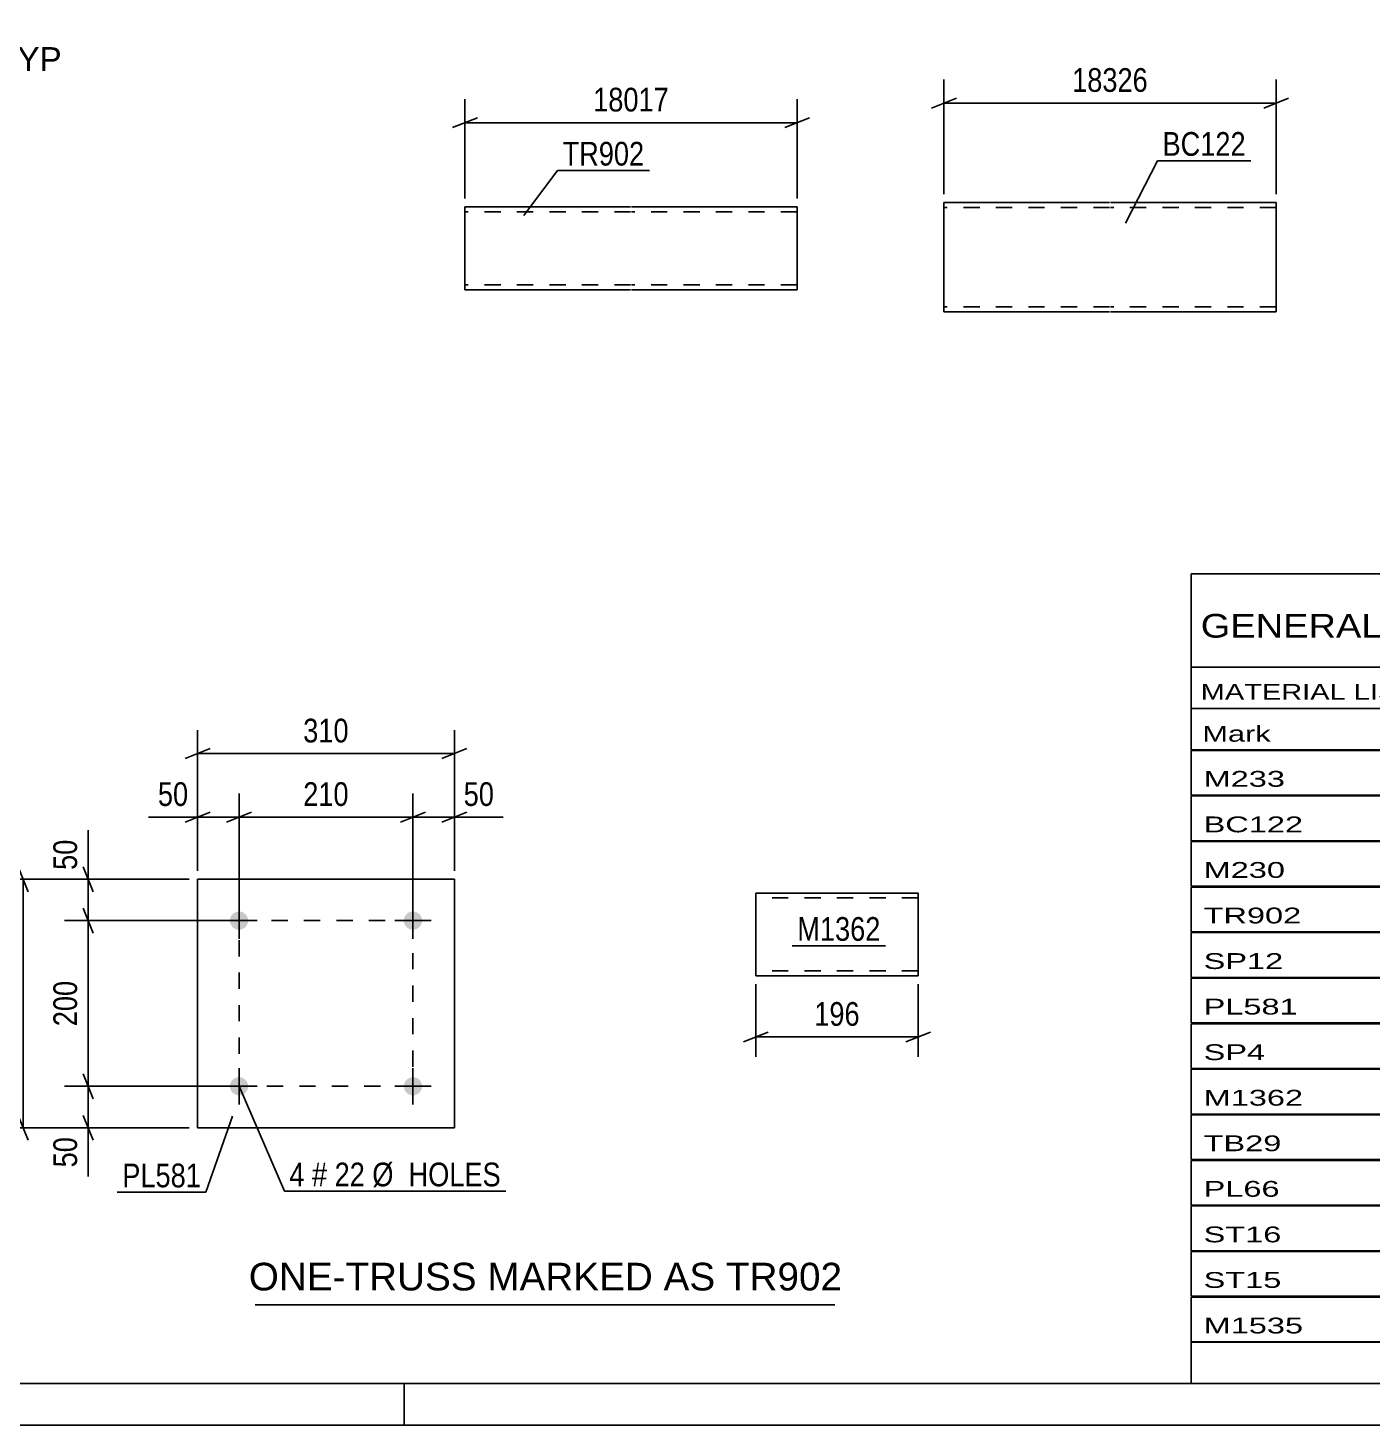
# Model space of a CAD drawing. Header units: millimetres. Extents: x 0 to 841, y 0 to 594.
# Drawn here: x 375.6 to 537.8, y 0 to 168.7 of the extents above; entities that cross this region are included whole.
import ezdxf

# ---------------------------------------------------------------- set-up
doc = ezdxf.new("R2010")
doc.units = ezdxf.units.MM
doc.linetypes.add('DXK_LINE_DOT2', pattern=[3.9198, 1.9599, -1.9599])
doc.styles.add('Arial', font='ARIAL.TTF', dxfattribs={"height": 0.2})
doc.styles.add('Arial Narrow', font='ARIALN.TTF', dxfattribs={"height": 0.2})

# ---------------------------------------------------------------- blocks, each defined once
blk = doc.blocks.new('Unknown-275727292-1135 - 18137')
at = {"color": 5, "linetype": 'Continuous'}
for p, q in [((5, 5), (836, 5)), ((421, 0), (421, 5)), ((0, 0), (841, 0))]:
    blk.add_line(p, q, dxfattribs=at)
blk = doc.blocks.new('Part-275727292-1749 - 1731')
at = {"color": 2, "linetype": 'Continuous'}
for p, q in [((486.15, 147.6), (486.15, 147.6)), ((506.15, 147.6), (486.15, 147.6)), ((486.15, 147.6), (486.15, 146.4)), ((526.25, 147.6), (506.25, 147.6)), ((526.25, 147.6), (526.25, 147.6)), ((526.25, 147.6), (526.25, 135.6)), ((486.15, 146.4), (486.15, 135.6)), ((486.15, 134.75), (486.15, 135.6)), ((526.25, 135.6), (526.25, 134.4)), ((486.15, 134.49), (486.15, 134.75)), ((486.15, 134.4), (486.15, 134.49)), ((486.15, 134.4), (486.15, 134.4)), ((506.15, 134.4), (486.15, 134.4)), ((526.25, 134.4), (506.25, 134.4)), ((526.25, 134.4), (526.25, 134.4))]:
    blk.add_line(p, q, dxfattribs=at)
at = {"color": 7, "linetype": 'DXK_LINE_DOT2'}
for p, q in [((486.15, 147.6), (486.15, 134.4)), ((486.15, 147.6), (486.15, 147.6)), ((506.15, 147), (486.15, 147)), ((486.15, 146.95), (486.15, 147)), ((486.15, 146.86), (486.15, 146.95)), ((486.15, 146.82), (486.15, 146.86)), ((526.25, 147), (506.25, 147)), ((526.25, 134.4), (526.25, 147.6)), ((526.25, 147), (526.25, 147)), ((486.15, 135.14), (486.15, 135.6)), ((506.15, 135), (486.15, 135)), ((526.25, 135), (506.25, 135)), ((526.25, 135.04), (526.25, 135.37)), ((526.25, 135), (526.25, 135.04)), ((526.25, 135), (526.25, 135)), ((486.15, 134.4), (486.15, 134.4))]:
    blk.add_line(p, q, dxfattribs=at)
blk = doc.blocks.new('Part-275727292-1697 - 1681')
at = {"color": 2, "linetype": 'Continuous'}
for p, q in [((428.33, 147.06), (448.33, 147.06)), ((428.33, 147.06), (428.33, 145.86)), ((448.43, 147.06), (468.43, 147.06)), ((468.43, 137.06), (468.43, 147.06)), ((428.33, 145.86), (428.33, 137.06)), ((428.33, 137.06), (448.33, 137.06)), ((448.43, 137.06), (468.43, 137.06))]:
    blk.add_line(p, q, dxfattribs=at)
at = {"color": 7, "linetype": 'DXK_LINE_DOT2'}
for p, q in [((428.33, 147.06), (428.33, 146.96)), ((428.33, 146.96), (428.33, 146.7)), ((468.43, 147.06), (468.43, 146.7)), ((448.33, 146.46), (428.33, 146.46)), ((468.43, 146.46), (448.43, 146.46)), ((428.33, 137.8), (428.33, 137.7)), ((428.33, 137.7), (428.33, 137.8)), ((428.33, 137.7), (428.33, 137.66)), ((428.33, 137.66), (428.33, 137.7)), ((448.33, 137.66), (428.33, 137.66)), ((468.43, 137.66), (448.43, 137.66))]:
    blk.add_line(p, q, dxfattribs=at)
blk = doc.blocks.new('Part-275727292-18234 - 18233')
at = {"color": 2, "linetype": 'Continuous'}
for p, q in [((483.04, 64.23), (463.44, 64.23)), ((463.44, 64.23), (463.44, 54.32)), ((483.04, 55.43), (483.04, 64.23)), ((463.44, 54.32), (463.44, 54.23)), ((463.44, 54.23), (483.04, 54.23)), ((483.04, 54.23), (483.04, 55.43))]:
    blk.add_line(p, q, dxfattribs=at)
at = {"color": 7, "linetype": 'DXK_LINE_DOT2'}
for p, q in [((483.04, 63.63), (463.44, 63.63)), ((483.04, 63.63), (483.04, 63.58)), ((483.04, 63.58), (483.04, 63.63)), ((483.04, 63.49), (483.04, 63.58)), ((483.04, 63.58), (483.04, 63.49)), ((463.44, 54.83), (463.44, 54.87)), ((483.04, 54.83), (463.44, 54.83)), ((483.04, 54.87), (483.04, 55.2)), ((483.04, 54.83), (483.04, 54.87))]:
    blk.add_line(p, q, dxfattribs=at)
blk = doc.blocks.new('Part-275727292-18241 - 18240')
at = {"color": 2, "linetype": 'Continuous'}
for p, q in [((396.06, 65.89), (396.06, 35.89)), ((396.06, 65.89), (427.06, 65.89)), ((427.06, 65.89), (427.06, 35.89)), ((396.06, 35.89), (427.06, 35.89))]:
    blk.add_line(p, q, dxfattribs=at)
blk = doc.blocks.new('Bolt-275727292-18242 - 18240')
at = {"linetype": 'Continuous'}
for points in [[(402.16, 40.9, -1), (399.96, 40.9, -1)], [(423.16, 40.9, -1), (420.96, 40.9, -1)]]:
    blk.add_hatch(color=1, dxfattribs=at).paths.add_polyline_path(points)
at = {"color": 1, "linetype": 'Continuous'}
for p, q in [((401.06, 43.1), (401.06, 38.7)), ((422.06, 43.1), (422.06, 38.7)), ((398.86, 40.9), (403.26, 40.9)), ((419.86, 40.9), (424.26, 40.9))]:
    blk.add_line(p, q, dxfattribs=at)
blk = doc.blocks.new('Bolt-275727292-18243 - 18240')
at = {"linetype": 'Continuous'}
for points in [[(402.16, 60.9, -1), (399.96, 60.9, -1)], [(423.16, 60.9, -1), (420.96, 60.9, -1)]]:
    blk.add_hatch(color=1, dxfattribs=at).paths.add_polyline_path(points)
at = {"color": 1, "linetype": 'Continuous'}
for p, q in [((401.06, 63.1), (401.06, 58.7)), ((422.06, 63.1), (422.06, 58.7)), ((398.86, 60.9), (403.26, 60.9)), ((419.86, 60.9), (424.26, 60.9))]:
    blk.add_line(p, q, dxfattribs=at)
blk = doc.blocks.new('Rectangle-275727292-18801 - 18240')
at = {"color": 1, "linetype": 'DXK_LINE_DOT2'}
blk.add_lwpolyline([(401.06, 60.9), (422.06, 60.9), (422.06, 40.9), (401.06, 40.9), (401.06, 60.9)], close=True, dxfattribs=at)
blk = doc.blocks.new('StraightDimension-275727292-1753 - 1731')
at = {"color": 7, "linetype": 'Continuous'}
for p, q in [((486.15, 148.6), (486.15, 162.45)), ((526.25, 148.6), (526.25, 162.45)), ((487.65, 160.2), (484.65, 159)), ((486.15, 159.6), (526.25, 159.6)), ((524.75, 159), (527.75, 160.2))]:
    blk.add_line(p, q, dxfattribs=at)
at = {"color": 0}
blk.add_wipeout([(511.37, 160.35), (511.37, 164.55), (501.03, 164.55), (501.03, 160.35)], dxfattribs=at)
at = {"color": 3, "style": 'Arial Narrow'}
blk.add_text('18326', height=2.863, dxfattribs=at).set_placement((501.63, 160.95))
blk = doc.blocks.new('StraightDimension-275727292-18663 - 1681')
at = {"color": 7, "linetype": 'Continuous'}
for p, q in [((428.33, 148.06), (428.33, 160.08)), ((468.43, 148.06), (468.43, 160.08)), ((429.83, 157.83), (426.83, 156.63)), ((428.33, 157.23), (468.43, 157.23)), ((466.93, 156.63), (469.93, 157.83))]:
    blk.add_line(p, q, dxfattribs=at)
at = {"color": 0}
blk.add_wipeout([(453.55, 157.98), (453.55, 162.18), (443.21, 162.18), (443.21, 157.98)], dxfattribs=at)
at = {"color": 3, "style": 'Arial Narrow'}
blk.add_text('18017', height=2.863, dxfattribs=at).set_placement((443.81, 158.58))
blk = doc.blocks.new('StraightDimension-275727292-18321 - 18233')
at = {"color": 7, "linetype": 'Continuous'}
for p, q in [((463.44, 53.23), (463.44, 44.45)), ((483.04, 53.23), (483.04, 44.45)), ((464.94, 47.45), (461.94, 46.25)), ((481.54, 46.25), (484.54, 47.45)), ((463.44, 46.85), (483.04, 46.85))]:
    blk.add_line(p, q, dxfattribs=at)
at = {"color": 0}
blk.add_wipeout([(476.58, 47.6), (476.58, 51.8), (469.9, 51.8), (469.9, 47.6)], dxfattribs=at)
at = {"color": 3, "style": 'Arial Narrow'}
blk.add_text('196', height=2.863, dxfattribs=at).set_placement((470.5, 48.2))
blk = doc.blocks.new('StraightDimension-275727292-18325 - 18240')
at = {"color": 7, "linetype": 'Continuous'}
for p, q in [((395.06, 65.89), (380.01, 65.89)), ((382.26, 67.39), (383.46, 64.39)), ((382.86, 60.9), (382.86, 65.89)), ((400.06, 60.9), (380.01, 60.9)), ((383.46, 59.4), (382.26, 62.4))]:
    blk.add_line(p, q, dxfattribs=at)
at = {"color": 0}
blk.add_wipeout([(382.11, 71.28), (377.91, 71.28), (377.91, 66.42), (382.11, 66.42)], dxfattribs=at)
at = {"color": 7, "linetype": 'Continuous'}
blk.add_line((382.86, 65.89), (382.86, 71.8), dxfattribs=at)
blk.add_line((382.86, 65.89), (382.86, 71.8), dxfattribs=at)
at = {"color": 3, "style": 'Arial Narrow'}
blk.add_text('50', height=2.863, rotation=90.0002, dxfattribs=at).set_placement((381.51, 67.02))
blk = doc.blocks.new('StraightDimension-275727292-18326 - 18240')
at = {"color": 7, "linetype": 'Continuous'}
for p, q in [((400.06, 60.9), (380.01, 60.9)), ((383.46, 59.4), (382.26, 62.4)), ((382.86, 40.9), (382.86, 60.9)), ((382.26, 42.4), (383.46, 39.4)), ((400.06, 40.9), (380.01, 40.9))]:
    blk.add_line(p, q, dxfattribs=at)
at = {"color": 0}
blk.add_wipeout([(382.11, 54.24), (377.91, 54.24), (377.91, 47.55), (382.11, 47.55)], dxfattribs=at)
at = {"color": 3, "style": 'Arial Narrow'}
blk.add_text('200', height=2.863, rotation=90.0002, dxfattribs=at).set_placement((381.51, 48.15))
blk = doc.blocks.new('StraightDimension-275727292-18327 - 18240')
at = {"color": 7, "linetype": 'Continuous'}
for p, q in [((382.26, 42.4), (383.46, 39.4)), ((400.06, 40.9), (380.01, 40.9)), ((382.86, 35.89), (382.86, 40.9)), ((383.46, 34.39), (382.26, 37.39)), ((395.06, 35.89), (380.01, 35.89))]:
    blk.add_line(p, q, dxfattribs=at)
at = {"color": 0}
blk.add_wipeout([(382.11, 35.37), (377.91, 35.37), (377.91, 30.51), (382.11, 30.51)], dxfattribs=at)
at = {"color": 7, "linetype": 'Continuous'}
blk.add_line((382.86, 35.89), (382.86, 29.99), dxfattribs=at)
blk.add_line((382.86, 35.89), (382.86, 29.99), dxfattribs=at)
at = {"color": 3, "style": 'Arial Narrow'}
blk.add_text('50', height=2.863, rotation=90.0002, dxfattribs=at).set_placement((381.51, 31.11))
blk = doc.blocks.new('StraightDimension-275727292-18337 - 18240')
at = {"color": 7, "linetype": 'Continuous'}
for p, q in [((395.06, 65.89), (372.16, 65.89)), ((375.61, 64.39), (374.41, 67.39)), ((375.01, 35.89), (375.01, 65.89)), ((374.41, 37.39), (375.61, 34.39)), ((395.06, 35.89), (372.16, 35.89))]:
    blk.add_line(p, q, dxfattribs=at)
at = {"color": 0}
blk.add_wipeout([(374.26, 54.24), (370.06, 54.24), (370.06, 47.55), (374.26, 47.55)], dxfattribs=at)
at = {"color": 3, "style": 'Arial Narrow'}
blk.add_text('300', height=2.863, rotation=90.0002, dxfattribs=at).set_placement((373.66, 48.15))
blk = doc.blocks.new('StraightDimension-275727292-18357 - 18240')
at = {"color": 7, "linetype": 'Continuous'}
for p, q in [((396.06, 66.89), (396.06, 83.91)), ((427.06, 66.89), (427.06, 83.91)), ((397.56, 81.66), (394.56, 80.46)), ((396.06, 81.06), (427.06, 81.06)), ((425.56, 80.46), (428.56, 81.66))]:
    blk.add_line(p, q, dxfattribs=at)
at = {"color": 0}
blk.add_wipeout([(414.9, 81.81), (414.9, 86.01), (408.21, 86.01), (408.21, 81.81)], dxfattribs=at)
at = {"color": 3, "style": 'Arial Narrow'}
blk.add_text('310', height=2.863, dxfattribs=at).set_placement((408.81, 82.41))
blk = doc.blocks.new('StraightDimension-275727292-18759 - 18240')
at = {"color": 7, "linetype": 'Continuous'}
for p, q in [((422.06, 61.9), (422.06, 76.24)), ((427.06, 66.89), (427.06, 76.24)), ((420.56, 72.79), (423.56, 73.99)), ((422.06, 73.39), (427.06, 73.39)), ((428.56, 73.99), (425.56, 72.79))]:
    blk.add_line(p, q, dxfattribs=at)
at = {"color": 0}
blk.add_wipeout([(432.44, 74.14), (432.44, 78.34), (427.58, 78.34), (427.58, 74.14)], dxfattribs=at)
at = {"color": 7, "linetype": 'Continuous'}
blk.add_line((427.06, 73.39), (432.96, 73.39), dxfattribs=at)
blk.add_line((427.06, 73.39), (432.96, 73.39), dxfattribs=at)
at = {"color": 3, "style": 'Arial Narrow'}
blk.add_text('50', height=2.863, dxfattribs=at).set_placement((428.18, 74.74))
blk = doc.blocks.new('StraightDimension-275727292-18760 - 18240')
at = {"color": 7, "linetype": 'Continuous'}
for p, q in [((401.06, 61.9), (401.06, 76.24)), ((422.06, 61.9), (422.06, 76.24)), ((402.56, 73.99), (399.56, 72.79)), ((401.06, 73.39), (422.06, 73.39)), ((420.56, 72.79), (423.56, 73.99))]:
    blk.add_line(p, q, dxfattribs=at)
at = {"color": 0}
blk.add_wipeout([(414.9, 74.14), (414.9, 78.34), (408.21, 78.34), (408.21, 74.14)], dxfattribs=at)
at = {"color": 3, "style": 'Arial Narrow'}
blk.add_text('210', height=2.863, dxfattribs=at).set_placement((408.81, 74.74))
blk = doc.blocks.new('StraightDimension-275727292-18761 - 18240')
at = {"color": 7, "linetype": 'Continuous'}
for p, q in [((396.06, 66.89), (396.06, 76.24)), ((401.06, 61.9), (401.06, 76.24)), ((394.56, 72.79), (397.56, 73.99)), ((396.06, 73.39), (401.06, 73.39)), ((402.56, 73.99), (399.56, 72.79))]:
    blk.add_line(p, q, dxfattribs=at)
at = {"color": 0}
blk.add_wipeout([(395.53, 74.14), (395.53, 78.34), (390.67, 78.34), (390.67, 74.14)], dxfattribs=at)
at = {"color": 7, "linetype": 'Continuous'}
blk.add_line((396.06, 73.39), (390.15, 73.39), dxfattribs=at)
blk.add_line((396.06, 73.39), (390.15, 73.39), dxfattribs=at)
at = {"color": 3, "style": 'Arial Narrow'}
blk.add_text('50', height=2.863, dxfattribs=at).set_placement((391.27, 74.74))
blk = doc.blocks.new('Unknown-275727292-19273 - 18137')
at = {"color": 7, "linetype": 'Continuous'}
for p, q in [((516, 102.75), (676, 102.75)), ((516, 91.5), (516, 102.75)), ((676, 102.75), (676, 91.5)), ((516, 91.5), (676, 91.5)), ((516, 91.5), (516, 86.5)), ((676, 91.5), (676, 86.5)), ((516, 86.5), (676, 86.5)), ((516, 86.5), (516, 81.5)), ((540, 86.5), (540, 81.5)), ((575.5, 86.5), (575.5, 81.5)), ((601.5, 86.5), (601.5, 81.5)), ((614.5, 86.5), (614.5, 81.5)), ((632, 86.5), (632, 81.5)), ((654, 86.5), (654, 81.5)), ((676, 86.5), (676, 81.5)), ((516, 81.5), (676, 81.5)), ((516, 81.45), (516, 76.05)), ((516, 81.45), (676, 81.45)), ((540, 81.5), (540, 76)), ((575.5, 81.5), (575.5, 76)), ((601.5, 81.5), (601.5, 76)), ((614.5, 81.5), (614.5, 76)), ((632, 81.5), (632, 76)), ((654, 81.5), (654, 76)), ((676, 81.45), (676, 76.05)), ((516, 76.05), (676, 76.05)), ((516, 75.95), (516, 70.55)), ((516, 75.95), (676, 75.95)), ((540, 76), (540, 70.5)), ((575.5, 76), (575.5, 70.5)), ((601.5, 76), (601.5, 70.5)), ((614.5, 76), (614.5, 70.5)), ((632, 76), (632, 70.5)), ((654, 76), (654, 70.5)), ((676, 75.95), (676, 70.55)), ((516, 70.55), (676, 70.55)), ((516, 70.45), (516, 65.05)), ((516, 70.45), (676, 70.45)), ((540, 70.5), (540, 65)), ((575.5, 70.5), (575.5, 65)), ((601.5, 70.5), (601.5, 65)), ((614.5, 70.5), (614.5, 65)), ((632, 70.5), (632, 65)), ((654, 70.5), (654, 65)), ((676, 70.45), (676, 65.05)), ((516, 65.05), (676, 65.05)), ((516, 64.95), (516, 59.55)), ((516, 64.95), (676, 64.95)), ((540, 65), (540, 59.5)), ((575.5, 65), (575.5, 59.5)), ((601.5, 65), (601.5, 59.5)), ((614.5, 65), (614.5, 59.5)), ((632, 65), (632, 59.5)), ((654, 65), (654, 59.5)), ((676, 64.95), (676, 59.55)), ((516, 59.55), (676, 59.55)), ((516, 59.45), (516, 54.05)), ((516, 59.45), (676, 59.45)), ((540, 59.5), (540, 54)), ((575.5, 59.5), (575.5, 54)), ((601.5, 59.5), (601.5, 54)), ((614.5, 59.5), (614.5, 54)), ((632, 59.5), (632, 54)), ((654, 59.5), (654, 54)), ((676, 59.45), (676, 54.05)), ((516, 54.05), (676, 54.05)), ((540, 54), (540, 48.5)), ((575.5, 54), (575.5, 48.5)), ((601.5, 54), (601.5, 48.5)), ((614.5, 54), (614.5, 48.5)), ((632, 54), (632, 48.5)), ((654, 54), (654, 48.5)), ((516, 53.95), (516, 48.55)), ((516, 53.95), (676, 53.95)), ((676, 53.95), (676, 48.55)), ((516, 48.55), (676, 48.55)), ((516, 48.45), (516, 43.05)), ((516, 48.45), (676, 48.45)), ((540, 48.5), (540, 43)), ((575.5, 48.5), (575.5, 43)), ((601.5, 48.5), (601.5, 43)), ((614.5, 48.5), (614.5, 43)), ((632, 48.5), (632, 43)), ((654, 48.5), (654, 43)), ((676, 48.45), (676, 43.05)), ((516, 43.05), (676, 43.05)), ((516, 42.95), (516, 37.55)), ((516, 42.95), (676, 42.95)), ((540, 43), (540, 37.5)), ((575.5, 43), (575.5, 37.5)), ((601.5, 43), (601.5, 37.5)), ((614.5, 43), (614.5, 37.5)), ((632, 43), (632, 37.5)), ((654, 43), (654, 37.5)), ((676, 42.95), (676, 37.55)), ((516, 37.55), (676, 37.55)), ((516, 37.45), (516, 32.05)), ((516, 37.45), (676, 37.45)), ((540, 37.5), (540, 32)), ((575.5, 37.5), (575.5, 32)), ((601.5, 37.5), (601.5, 32)), ((614.5, 37.5), (614.5, 32)), ((632, 37.5), (632, 32)), ((654, 37.5), (654, 32)), ((676, 37.45), (676, 32.05)), ((516, 32.05), (676, 32.05)), ((516, 31.95), (516, 26.55)), ((516, 31.95), (676, 31.95)), ((540, 32), (540, 26.5)), ((575.5, 32), (575.5, 26.5)), ((601.5, 32), (601.5, 26.5)), ((614.5, 32), (614.5, 26.5)), ((632, 32), (632, 26.5)), ((654, 32), (654, 26.5)), ((676, 31.95), (676, 26.55)), ((516, 26.55), (676, 26.55)), ((516, 26.45), (516, 21.05)), ((516, 26.45), (676, 26.45)), ((540, 26.5), (540, 21)), ((575.5, 26.5), (575.5, 21)), ((601.5, 26.5), (601.5, 21)), ((614.5, 26.5), (614.5, 21)), ((632, 26.5), (632, 21)), ((654, 26.5), (654, 21)), ((676, 26.45), (676, 21.05)), ((516, 21.05), (676, 21.05)), ((516, 20.95), (516, 15.55)), ((516, 20.95), (676, 20.95)), ((540, 21), (540, 15.5)), ((575.5, 21), (575.5, 15.5)), ((601.5, 21), (601.5, 15.5)), ((614.5, 21), (614.5, 15.5)), ((632, 21), (632, 15.5)), ((654, 21), (654, 15.5)), ((676, 20.95), (676, 15.55)), ((516, 15.55), (676, 15.55)), ((516, 15.45), (516, 10.05)), ((516, 15.45), (676, 15.45)), ((540, 15.5), (540, 10)), ((575.5, 15.5), (575.5, 10)), ((601.5, 15.5), (601.5, 10)), ((614.5, 15.5), (614.5, 10)), ((632, 15.5), (632, 10)), ((654, 15.5), (654, 10)), ((676, 15.45), (676, 10.05)), ((516, 10.05), (676, 10.05)), ((516, 10), (676, 10)), ((516, 10), (516, 5)), ((632, 10), (632, 5)), ((654, 10), (654, 5)), ((676, 10), (676, 5)), ((516, 5), (676, 5))]:
    blk.add_line(p, q, dxfattribs=at)
at = {"color": 7, "style": 'Arial Narrow'}
for s, height, width, p in [('GENERAL NOTES & WELD DETAILS :', 2.8633, 1.4, (517.15, 95.06)), ('REFER TYP DRAWING TYP-01', 1.9089, 1.6, (600.7, 95.16)), ("MATERIAL LIST FOR ASSEMBLY MK'D", 1.9089, 1.6, (517.15, 87.56)), ('TR902', 1.909, 1.794707, (609.9, 87.47)), ('1', 1.91, 1.794707, (638.08, 87.56)), ('No. Required', 1.9089, 1.6, (647.41, 87.56)), ('Mark', 1.909, 1.7, (517.34, 82.5)), ('Profile', 1.909, 1.7, (550.41, 82.5)), ('Material', 1.909, 1.7, (580.54, 82.56)), ('No.', 1.909, 1.7, (605.5, 82.56)), ('Length', 1.909, 1.7, (616, 82.56)), ('Area', 1.909, 1.7, (638.5, 82.56)), ('Weight', 1.909, 1.7, (658, 82.56))]:
    blk.add_text(s, height=height, dxfattribs=dict(at, width=width)).set_placement(p)
at = {"color": 7, "linetype": 'Continuous', "style": 'Arial Narrow'}
for s, height, width, p in [('M233', 1.909, 1.794707, (517.5, 77.06)), ('SHS100*6', 1.909, 1.794707, (542, 77.06)), ('E350', 1.909, 1.794707, (581.74, 77.06)), ('8', 1.91, 1.794707, (605.86, 77.06)), ('3261', 1.909, 1.794707, (618.58, 77.06)), ('1.3', 1.909, 1.794707, (642.32, 77.06)), ('456.9', 1.909, 1.794707, (658.96, 77.06)), ('BC122', 1.909, 1.794707, (517.5, 71.56)), ('SHS132*6', 1.909, 1.794707, (542, 71.56)), ('E350', 1.909, 1.794707, (581.74, 71.56)), ('1', 1.91, 1.794707, (605.86, 71.56)), ('18326', 1.909, 1.794707, (616.4, 71.56)), ('9.7', 1.909, 1.794707, (642.32, 71.56)), ('435.0', 1.909, 1.794707, (658.96, 71.56)), ('M230', 1.909, 1.794707, (517.5, 66.06)), ('SHS100*6', 1.909, 1.794707, (542, 66.06)), ('E350', 1.909, 1.794707, (581.74, 66.06)), ('7', 1.91, 1.794707, (605.86, 66.06)), ('3167', 1.909, 1.794707, (618.58, 66.06)), ('1.2', 1.909, 1.794707, (642.32, 66.06)), ('383.7', 1.909, 1.794707, (658.96, 66.06)), ('TR902', 1.909, 1.794707, (517.5, 60.56)), ('SHS100*6', 1.909, 1.794707, (542, 60.56)), ('E350', 1.909, 1.794707, (581.74, 60.56)), ('1', 1.91, 1.794707, (605.86, 60.56)), ('18017', 1.909, 1.794707, (616.4, 60.56)), ('7.2', 1.909, 1.794707, (642.32, 60.56)), ('319.1', 1.909, 1.794707, (658.96, 60.56)), ('SP12', 1.909, 1.794707, (517.5, 55.06)), ('PL20*380', 1.909, 1.794707, (542, 55.06)), ('E350', 1.909, 1.794707, (581.74, 55.06)), ('6', 1.91, 1.794707, (605.86, 55.06)), ('380', 1.909, 1.794707, (620.77, 55.06)), ('0.3', 1.909, 1.794707, (642.32, 55.06)), ('136.0', 1.909, 1.794707, (658.96, 55.06)), ('PL581', 1.909, 1.794707, (517.5, 49.56)), ('PL12*300', 1.909, 1.794707, (542, 49.56)), ('E350', 1.909, 1.794707, (581.74, 49.56)), ('14', 1.909, 1.794707, (604.76, 49.56)), ('310', 1.909, 1.794707, (620.77, 49.56)), ('0.2', 1.909, 1.794707, (642.32, 49.56)), ('122.6', 1.909, 1.794707, (658.96, 49.56)), ('SP4', 1.909, 1.794707, (517.5, 44.06)), ('PL16*325', 1.909, 1.794707, (542, 44.06)), ('E350', 1.909, 1.794707, (581.74, 44.06)), ('4', 1.91, 1.794707, (605.86, 44.06)), ('325', 1.909, 1.794707, (620.77, 44.06)), ('0.2', 1.909, 1.794707, (642.32, 44.06)), ('53.1', 1.909, 1.794707, (661.14, 44.06)), ('M1362', 1.909, 1.794707, (517.5, 38.56)), ('RHS100*100*6', 1.9089, 1.794707, (542, 38.56)), ('E350', 1.909, 1.794707, (581.74, 38.56)), ('196', 1.909, 1.794707, (620.77, 38.56)), ('0.1', 1.909, 1.794707, (642.32, 38.56)), ('48.6', 1.909, 1.794707, (661.14, 38.56)), ('14', 1.909, 1.794707, (604.76, 38.56)), ('TB29', 1.909, 1.794707, (517.5, 33.06)), ('RHS150*110*6', 1.9089, 1.794707, (542, 33.06)), ('E350', 1.909, 1.794707, (581.74, 33.06)), ('6', 1.91, 1.794707, (605.86, 33.06)), ('200', 1.909, 1.794707, (620.77, 33.06)), ('0.1', 1.909, 1.794707, (642.32, 33.06)), ('28.0', 1.909, 1.794707, (661.14, 33.06)), ('PL66', 1.909, 1.794707, (517.5, 27.56)), ('PL10*150', 1.909, 1.794707, (542, 27.56)), ('E350', 1.909, 1.794707, (581.74, 27.56)), ('6', 1.91, 1.794707, (605.86, 27.56)), ('170', 1.909, 1.794707, (620.77, 27.56)), ('0.1', 1.909, 1.794707, (642.32, 27.56)), ('12.0', 1.909, 1.794707, (661.14, 27.56)), ('ST16', 1.909, 1.794707, (517.5, 22.06)), ('PL8*100', 1.909, 1.794707, (542, 22.06)), ('E350', 1.909, 1.794707, (581.74, 22.06)), ('24', 1.909, 1.794707, (604.76, 22.06)), ('135', 1.909, 1.794707, (620.77, 22.06)), ('0.0', 1.909, 1.794707, (642.32, 22.06)), ('10.0', 1.909, 1.794707, (661.14, 22.06)), ('ST15', 1.909, 1.794707, (517.5, 16.56)), ('PL8*100', 1.909, 1.794707, (542, 16.56)), ('E350', 1.909, 1.794707, (581.74, 16.56)), ('24', 1.909, 1.794707, (604.76, 16.56)), ('121', 1.909, 1.794707, (620.77, 16.56)), ('0.0', 1.909, 1.794707, (642.32, 16.56)), ('8.9', 1.909, 1.794707, (663.33, 16.56)), ('M1535', 1.909, 1.794707, (517.5, 11.06)), ('RHS100*100*6', 1.9089, 1.794707, (542, 11.06)), ('E350', 1.909, 1.794707, (581.74, 11.06)), ('1', 1.91, 1.794707, (605.86, 11.06)), ('220', 1.909, 1.794707, (620.77, 11.06)), ('0.1', 1.909, 1.794707, (642.32, 11.06)), ('3.9', 1.909, 1.794707, (663.33, 11.06)), ('Total', 1.909, 1.7, (618.33, 6.5)), ('2018.0', 1.909, 1.794707, (656.77, 6.5)), ('44.5', 1.909, 1.794707, (639.64, 6.5))]:
    blk.add_text(s, height=height, dxfattribs=dict(at, width=width)).set_placement(p)
blk = doc.blocks.new('Unknown-275727292-19274 - 18137')
at = {"color": 7, "linetype": 'Continuous'}
blk.add_line((403, 14.5), (473, 14.5), dxfattribs=at)
at = {"color": 7, "style": 'Arial'}
blk.add_text('ONE-TRUSS MARKED AS TR902', height=3.3428, dxfattribs=at).set_placement((402.24, 16.25))
blk = doc.blocks.new('Mark-275727292-1745 - 1731')
at = {"color": 0}
blk.add_wipeout([(522.59, 153.23), (522.59, 156.23), (512.54, 156.23), (512.54, 153.23)], dxfattribs=at)
blk.add_wipeout([(522.59, 153.23), (522.59, 156.23), (512.54, 156.23), (512.54, 153.23)], dxfattribs=at)
at = {"color": 30, "linetype": 'Continuous'}
for p, q in [((508.07, 145.1), (511.94, 152.63)), ((511.94, 152.63), (523.19, 152.63))]:
    blk.add_line(p, q, dxfattribs=at)
at = {"color": 3, "style": 'Arial Narrow'}
blk.add_text('BC122', height=2.863, dxfattribs=at).set_placement((512.54, 153.23))
blk = doc.blocks.new('WeldMark-275727292-4912 - 4647')
at = {"linetype": 'Continuous'}
for points in [[(341.45, 148.83), (338.65, 147.51), (340.5, 149.99)], [(349.14, 148.91), (346.78, 146.91), (347.92, 149.79)]]:
    blk.add_hatch(color=30, dxfattribs=at).paths.add_polyline_path(points)
at = {"color": 30, "linetype": 'Continuous'}
for p, q in [((338.65, 147.51), (359.27, 164.38)), ((346.78, 146.91), (359.27, 164.38)), ((359.27, 164.38), (368.27, 164.38))]:
    blk.add_line(p, q, dxfattribs=at)
at = {"color": 3, "linetype": 'Continuous'}
for q in [(366.98, 160.09), (363.55, 160.09)]:
    blk.add_line((363.55, 164.38), q, dxfattribs=at)
for start, end in [(90, 270), (270, 90)]:
    blk.add_arc((359.27, 164.38), 1.5, start, end, dxfattribs=at)
at = {"color": 0, "linetype": 'Continuous'}
blk.add_wipeout([(379.64, 163.48), (379.64, 166.48), (371.87, 166.48), (371.87, 163.48)], dxfattribs=at)
blk.add_wipeout([(379.64, 163.48), (379.64, 166.48), (371.87, 166.48), (371.87, 163.48)], dxfattribs=at)
at = {"color": 3, "linetype": 'Continuous'}
for q in [(372.55, 168.67), (372.55, 160.09)]:
    blk.add_line((368.27, 164.38), q, dxfattribs=at)
at = {"color": 3, "linetype": 'Continuous', "style": 'Arial'}
blk.add_text('TYP', height=2.865, dxfattribs=at).set_placement((371.87, 163.48))
blk = doc.blocks.new('Mark-275727292-1693 - 1681')
at = {"color": 0}
blk.add_wipeout([(449.99, 152.05), (449.99, 155.05), (440.12, 155.05), (440.12, 152.05)], dxfattribs=at)
blk.add_wipeout([(449.99, 152.05), (449.99, 155.05), (440.12, 155.05), (440.12, 152.05)], dxfattribs=at)
at = {"color": 30, "linetype": 'Continuous'}
for p, q in [((435.44, 146.03), (439.52, 151.45)), ((439.52, 151.45), (450.59, 151.45))]:
    blk.add_line(p, q, dxfattribs=at)
at = {"color": 3, "style": 'Arial Narrow'}
blk.add_text('TR902', height=2.863, dxfattribs=at).set_placement((440.12, 152.05))
blk = doc.blocks.new('Mark-275727292-18374 - 18233')
at = {"color": 0}
blk.add_wipeout([(478.5, 58.46), (478.5, 61.46), (468.45, 61.46), (468.45, 58.46)], dxfattribs=at)
blk.add_wipeout([(478.5, 58.46), (478.5, 61.46), (468.45, 61.46), (468.45, 58.46)], dxfattribs=at)
at = {"color": 30, "linetype": 'Continuous'}
blk.add_line((467.85, 57.86), (479.1, 57.86), dxfattribs=at)
at = {"color": 3, "style": 'Arial Narrow'}
blk.add_text('M1362', height=2.863, dxfattribs=at).set_placement((468.45, 58.46))
blk = doc.blocks.new('Mark-275727292-18377 - 18240')
at = {"color": 0}
blk.add_wipeout([(396.47, 28.7), (396.47, 31.7), (386.97, 31.7), (386.97, 28.7)], dxfattribs=at)
blk.add_wipeout([(396.47, 28.7), (396.47, 31.7), (386.97, 31.7), (386.97, 28.7)], dxfattribs=at)
at = {"color": 30, "linetype": 'Continuous'}
for p in [(400.29, 37.29), (386.37, 28.1)]:
    blk.add_line(p, (397.07, 28.1), dxfattribs=at)
at = {"color": 3, "style": 'Arial Narrow'}
blk.add_text('PL581', height=2.863, dxfattribs=at).set_placement((386.97, 28.7))
blk = doc.blocks.new('MarkSet-275727292-18675 - 18240')
at = {"color": 0}
for points in [[(408.97, 28.82), (408.97, 31.82), (407.14, 31.82), (407.14, 28.82)], [(411.7, 28.82), (411.7, 31.82), (409.87, 31.82), (409.87, 28.82)], [(416.25, 28.82), (416.25, 31.82), (412.6, 31.82), (412.6, 28.82)], [(432.68, 28.82), (432.68, 31.82), (417.15, 31.82), (417.15, 28.82)]]:
    blk.add_wipeout(points, dxfattribs=at)
for points in [[(408.97, 28.82), (408.97, 31.82), (407.14, 31.82), (407.14, 28.82)], [(411.7, 28.82), (411.7, 31.82), (409.87, 31.82), (409.87, 28.82)], [(416.25, 28.82), (416.25, 31.82), (412.6, 31.82), (412.6, 28.82)], [(432.68, 28.82), (432.68, 31.82), (417.15, 31.82), (417.15, 28.82)]]:
    blk.add_wipeout(points, dxfattribs=at)
at = {"color": 7, "linetype": 'Continuous'}
for p, q in [((401.06, 40.9), (406.54, 28.22)), ((406.54, 28.22), (433.28, 28.22))]:
    blk.add_line(p, q, dxfattribs=at)
at = {"color": 3, "style": 'Arial Narrow'}
for s, height, p in [('4', 2.86, (407.14, 28.82)), ('#', 2.86, (409.87, 28.82)), ('22', 2.863, (412.6, 28.82)), ('Ø  HOLES', 2.863, (417.15, 28.82))]:
    blk.add_text(s, height=height, dxfattribs=at).set_placement(p)

msp = doc.modelspace()

# ---------------------------------------------------------------- block references
for name in ['Unknown-275727292-1135 - 18137', 'Part-275727292-1697 - 1681', 'Part-275727292-1749 - 1731', 'Unknown-275727292-19273 - 18137', 'Part-275727292-18241 - 18240', 'Part-275727292-18234 - 18233', 'Bolt-275727292-18243 - 18240', 'Rectangle-275727292-18801 - 18240', 'Bolt-275727292-18242 - 18240', 'Unknown-275727292-19274 - 18137']:
    msp.add_blockref(name, (0, 0))

# ---------------------------------------------------------------- next in the draw order: block references
for name in ['WeldMark-275727292-4912 - 4647', 'StraightDimension-275727292-1753 - 1731', 'StraightDimension-275727292-18663 - 1681', 'StraightDimension-275727292-18325 - 18240', 'Mark-275727292-18374 - 18233', 'StraightDimension-275727292-18321 - 18233']:
    msp.add_blockref(name, (0, 0))

# ---------------------------------------------------------------- next in the draw order: block references
for name in ['Mark-275727292-1745 - 1731', 'Mark-275727292-1693 - 1681', 'StraightDimension-275727292-18326 - 18240']:
    msp.add_blockref(name, (0, 0))

# ---------------------------------------------------------------- next in the draw order: block references
msp.add_blockref('StraightDimension-275727292-18327 - 18240', (0, 0))

# ---------------------------------------------------------------- next in the draw order: block references
msp.add_blockref('StraightDimension-275727292-18337 - 18240', (0, 0))

# ---------------------------------------------------------------- next in the draw order: block references
for name in ['StraightDimension-275727292-18357 - 18240', 'Mark-275727292-18377 - 18240']:
    msp.add_blockref(name, (0, 0))

# ---------------------------------------------------------------- next in the draw order: block references
for name in ['StraightDimension-275727292-18759 - 18240', 'MarkSet-275727292-18675 - 18240']:
    msp.add_blockref(name, (0, 0))

# ---------------------------------------------------------------- next in the draw order: block references
msp.add_blockref('StraightDimension-275727292-18760 - 18240', (0, 0))

# ---------------------------------------------------------------- next in the draw order: block references
msp.add_blockref('StraightDimension-275727292-18761 - 18240', (0, 0))

doc.saveas('drawing.dxf')
